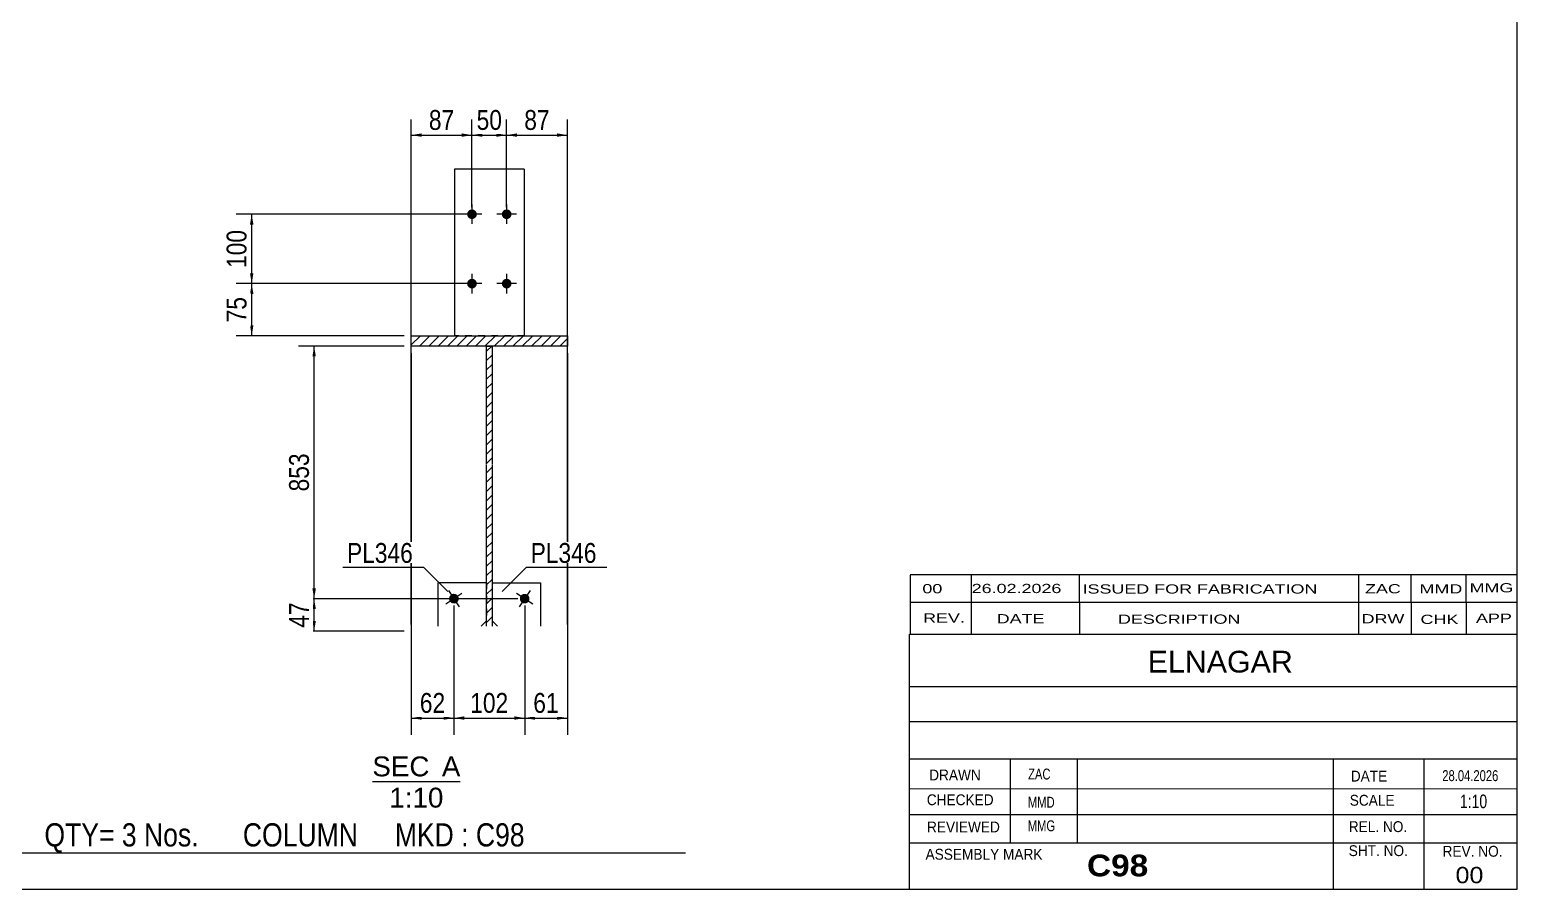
# Model space of a CAD drawing. Header units: millimetres. Extents: x -327 to 86, y -151 to 136.
# Drawn here: x -128.6 to 85.8, y -151.3 to -27.4 of the extents above; entities that cross this region are included whole.
import ezdxf

# ---------------------------------------------------------------- set-up
doc = ezdxf.new("R2010")
doc.units = ezdxf.units.MM
doc.linetypes.add('DXK_LINE_DOT1', pattern=[1.8814, 0.9407, -0.9407])
doc.styles.add('Arial', font='ARIAL.TTF', dxfattribs={"height": 0.2})
doc.styles.add('Arial Bold', font='ARIALBD.TTF', dxfattribs={"height": 0.2})
doc.styles.add('Arial Narrow', font='ARIALN.TTF', dxfattribs={"height": 0.2})

# ---------------------------------------------------------------- blocks, each defined once
blk = doc.blocks.new('Unknown-622305772-1210')
at = {"color": 5, "linetype": 'Continuous'}
for p, q in [((85.84, -151.27), (85.84, 135.73)), ((-324.16, -151.27), (85.84, -151.27))]:
    blk.add_line(p, q, dxfattribs=at)
blk = doc.blocks.new('Unknown-622305772-12 - 2122')
at = {"color": 1, "linetype": 'Continuous'}
blk.add_line((-79.18, -135.75), (-66.5, -135.75), dxfattribs=at)
at = {"color": 0, "linetype": 'Continuous'}
for points in [[(-70.96, -135), (-70.96, -132), (-79.18, -132), (-79.18, -135)], [(-66.5, -135), (-66.5, -132), (-69.16, -132), (-69.16, -135)], [(-68.95, -139.5), (-68.95, -136.5), (-76.73, -136.5), (-76.73, -139.5)]]:
    blk.add_wipeout(points, dxfattribs=at)
at = {"color": 136, "linetype": 'Continuous', "style": 'Arial'}
for s, height, p in [('SEC', 2.865, (-79.18, -135)), ('A', 2.87, (-69.16, -135)), ('1:10', 2.865, (-76.73, -139.5))]:
    blk.add_text(s, height=height, dxfattribs=at).set_placement(p)
blk = doc.blocks.new('Bolt-622305772-2125 - 2122')
at = {"linetype": 'Continuous'}
blk.add_hatch(color=3, dxfattribs=at).paths.add_polyline_path([(-56.64, -109.78, -1), (-57.81, -109.01, -1)])
at = {"color": 3, "linetype": 'Continuous'}
for p, q in [((-56.06, -110.17), (-58.39, -108.63)), ((-56.45, -108.23), (-58, -110.57))]:
    blk.add_line(p, q, dxfattribs=at)
blk = doc.blocks.new('Bolt-622305772-2126 - 2122')
at = {"linetype": 'Continuous'}
blk.add_hatch(color=3, dxfattribs=at).paths.add_polyline_path([(-66.84, -109.01, -1), (-68.01, -109.78, -1)])
at = {"color": 3, "linetype": 'Continuous'}
for p, q in [((-66.26, -108.63), (-68.59, -110.17)), ((-68.2, -108.23), (-66.65, -110.57))]:
    blk.add_line(p, q, dxfattribs=at)
blk = doc.blocks.new('Bolt-622305772-2136 - 2122')
at = {"linetype": 'Continuous'}
for points in [[(-64.12, -54, -1), (-65.52, -54, -1)], [(-59.12, -54, -1), (-60.52, -54, -1)], [(-64.12, -64, -1), (-65.52, -64, -1)], [(-59.12, -64, -1), (-60.52, -64, -1)]]:
    blk.add_hatch(color=3, dxfattribs=at).paths.add_polyline_path(points)
at = {"color": 3, "linetype": 'Continuous'}
for p, q in [((-64.82, -52.6), (-64.82, -55.4)), ((-59.82, -52.6), (-59.82, -55.4)), ((-63.42, -54), (-66.22, -54)), ((-58.42, -54), (-61.22, -54)), ((-63.42, -64), (-66.22, -64)), ((-64.82, -62.6), (-64.82, -65.4)), ((-58.42, -64), (-61.22, -64)), ((-59.82, -62.6), (-59.82, -65.4))]:
    blk.add_line(p, q, dxfattribs=at)
blk = doc.blocks.new('Part-622305772-2162 - 2122')
at = {"color": 2, "linetype": 'Continuous'}
for p, q in [((-61.92, -107.1), (-54.92, -107.1)), ((-54.92, -107.1), (-54.92, -113.36)), ((-61.92, -112.6), (-61.16, -113.36))]:
    blk.add_line(p, q, dxfattribs=at)
at = {"color": 7, "linetype": 'DXK_LINE_DOT1'}
blk.add_line((-61.92, -107.1), (-61.92, -112.6), dxfattribs=at)
blk = doc.blocks.new('Part-622305772-2167 - 2122')
at = {"color": 2, "linetype": 'Continuous'}
for p, q in [((-62.72, -107.1), (-69.72, -107.1)), ((-69.72, -107.1), (-69.72, -113.36)), ((-62.72, -112.6), (-63.49, -113.36))]:
    blk.add_line(p, q, dxfattribs=at)
at = {"color": 7, "linetype": 'DXK_LINE_DOT1'}
blk.add_line((-62.72, -107.1), (-62.72, -112.6), dxfattribs=at)
blk = doc.blocks.new('Part-622305772-2179 - 2122')
at = {"color": 2, "linetype": 'Continuous'}
for p, q in [((-57.32, -47.5), (-67.32, -47.5)), ((-67.32, -47.5), (-67.32, -71.5)), ((-57.32, -47.5), (-57.32, -71.5))]:
    blk.add_line(p, q, dxfattribs=at)
at = {"color": 7, "linetype": 'DXK_LINE_DOT1'}
blk.add_line((-57.32, -71.5), (-67.32, -71.5), dxfattribs=at)
blk = doc.blocks.new('Part-622305772-2185 - 2122')
at = {"linetype": 'Continuous'}
h = blk.add_hatch(dxfattribs=at)
h.set_pattern_fill('', scale=0.3, style=0, pattern_type=0)
h.set_pattern_definition([(45, (-61.9239, -113.3624), (-0.67352, 0.67352), [])])
h.paths.add_polyline_path([(-62.72, -113.36), (-61.92, -113.36), (-61.92, -73), (-62.72, -73)])
at = {"color": 2, "linetype": 'Continuous'}
for p, q in [((-62.72, -73), (-61.92, -73)), ((-62.72, -90), (-62.72, -73)), ((-61.92, -73), (-61.92, -90)), ((-62.72, -113.36), (-62.72, -90.1)), ((-61.92, -90.1), (-61.92, -113.36))]:
    blk.add_line(p, q, dxfattribs=at)
blk = doc.blocks.new('Part-622305772-2187 - 2122')
at = {"linetype": 'Continuous'}
h = blk.add_hatch(dxfattribs=at)
h.set_pattern_fill('', scale=0.3, style=0, pattern_type=0)
h.set_pattern_definition([(45, (-73.5739, -71.4978), (-0.67352, 0.67352), [])])
h.paths.add_polyline_path([(-51.07, -71.5), (-73.57, -71.5), (-73.57, -73), (-51.07, -73)])
at = {"color": 2, "linetype": 'Continuous'}
for p, q in [((-73.57, -71.5), (-51.07, -71.5)), ((-73.57, -73), (-73.57, -71.5)), ((-51.07, -71.5), (-51.07, -73)), ((-51.07, -73), (-73.57, -73))]:
    blk.add_line(p, q, dxfattribs=at)
blk = doc.blocks.new('StraightDimension-622305772-2316 - 2122')
at = {"linetype": 'Continuous'}
for points in [[(-87.82, -74.5), (-87.57, -73), (-87.32, -74.5)], [(-87.32, -107.9), (-87.57, -109.4), (-87.82, -107.9)]]:
    blk.add_hatch(color=7, dxfattribs=at).paths.add_polyline_path(points)
at = {"color": 7, "linetype": 'Continuous'}
for p, q in [((-74.57, -73), (-89.82, -73)), ((-87.57, -109.4), (-87.57, -73)), ((-58.22, -109.4), (-89.82, -109.4))]:
    blk.add_line(p, q, dxfattribs=at)
at = {"color": 0}
blk.add_wipeout([(-87.72, -87.86), (-91.92, -87.86), (-91.92, -94.54), (-87.72, -94.54)], dxfattribs=at)
at = {"color": 3, "style": 'Arial Narrow'}
blk.add_text('853', height=2.863, rotation=90.0002, dxfattribs=at).set_placement((-88.32, -93.94))
blk = doc.blocks.new('StraightDimension-622305772-2193 - 2122')
at = {"linetype": 'Continuous'}
for points in [[(-72.07, -42.85), (-73.57, -42.6), (-72.07, -42.35)], [(-66.32, -42.35), (-64.82, -42.6), (-66.32, -42.85)]]:
    blk.add_hatch(color=7, dxfattribs=at).paths.add_polyline_path(points)
at = {"color": 7, "linetype": 'Continuous'}
for p, q in [((-73.57, -113.1), (-73.57, -40.35)), ((-64.82, -53), (-64.82, -40.35)), ((-73.57, -42.6), (-64.82, -42.6))]:
    blk.add_line(p, q, dxfattribs=at)
at = {"color": 0}
blk.add_wipeout([(-66.77, -42.45), (-66.77, -38.25), (-71.63, -38.25), (-71.63, -42.45)], dxfattribs=at)
at = {"color": 3, "style": 'Arial Narrow'}
blk.add_text('87', height=2.863, dxfattribs=at).set_placement((-71.03, -41.85))
blk = doc.blocks.new('StraightDimension-622305772-2203 - 2122')
at = {"linetype": 'Continuous'}
for points in [[(-63.32, -42.85), (-64.82, -42.6), (-63.32, -42.35)], [(-61.32, -42.35), (-59.82, -42.6), (-61.32, -42.85)]]:
    blk.add_hatch(color=7, dxfattribs=at).paths.add_polyline_path(points)
at = {"color": 7, "linetype": 'Continuous'}
for p, q in [((-64.82, -53), (-64.82, -40.35)), ((-59.82, -53), (-59.82, -40.35)), ((-64.82, -42.6), (-59.82, -42.6))]:
    blk.add_line(p, q, dxfattribs=at)
at = {"color": 0}
blk.add_wipeout([(-59.9, -42.45), (-59.9, -38.25), (-64.75, -38.25), (-64.75, -42.45)], dxfattribs=at)
at = {"color": 3, "style": 'Arial Narrow'}
blk.add_text('50', height=2.863, dxfattribs=at).set_placement((-64.15, -41.85))
blk = doc.blocks.new('StraightDimension-622305772-2213 - 2122')
at = {"linetype": 'Continuous'}
for points in [[(-58.32, -42.85), (-59.82, -42.6), (-58.32, -42.35)], [(-52.57, -42.35), (-51.07, -42.6), (-52.57, -42.85)]]:
    blk.add_hatch(color=7, dxfattribs=at).paths.add_polyline_path(points)
at = {"color": 7, "linetype": 'Continuous'}
for p, q in [((-59.82, -53), (-59.82, -40.35)), ((-51.07, -113.1), (-51.07, -40.35)), ((-59.82, -42.6), (-51.07, -42.6))]:
    blk.add_line(p, q, dxfattribs=at)
at = {"color": 0}
blk.add_wipeout([(-53.02, -42.45), (-53.02, -38.25), (-57.88, -38.25), (-57.88, -42.45)], dxfattribs=at)
at = {"color": 3, "style": 'Arial Narrow'}
blk.add_text('87', height=2.863, dxfattribs=at).set_placement((-57.28, -41.85))
blk = doc.blocks.new('StraightDimension-622305772-2224 - 2122')
at = {"linetype": 'Continuous'}
for points in [[(-72.07, -126.85), (-73.57, -126.6), (-72.07, -126.35)], [(-68.92, -126.35), (-67.42, -126.6), (-68.92, -126.85)]]:
    blk.add_hatch(color=7, dxfattribs=at).paths.add_polyline_path(points)
at = {"color": 7, "linetype": 'Continuous'}
for p, q in [((-73.57, -74), (-73.57, -129)), ((-67.42, -110.4), (-67.42, -129)), ((-73.57, -126.6), (-67.42, -126.6))]:
    blk.add_line(p, q, dxfattribs=at)
at = {"color": 0}
blk.add_wipeout([(-68.07, -126.45), (-68.07, -122.25), (-72.93, -122.25), (-72.93, -126.45)], dxfattribs=at)
at = {"color": 3, "style": 'Arial Narrow'}
blk.add_text('62', height=2.863, dxfattribs=at).set_placement((-72.33, -125.85))
blk = doc.blocks.new('StraightDimension-622305772-2240 - 2122')
at = {"linetype": 'Continuous'}
for points in [[(-65.92, -126.85), (-67.42, -126.6), (-65.92, -126.35)], [(-58.72, -126.35), (-57.22, -126.6), (-58.72, -126.85)]]:
    blk.add_hatch(color=7, dxfattribs=at).paths.add_polyline_path(points)
at = {"color": 7, "linetype": 'Continuous'}
for p, q in [((-67.42, -110.4), (-67.42, -129)), ((-57.22, -110.4), (-57.22, -129)), ((-67.42, -126.6), (-57.22, -126.6))]:
    blk.add_line(p, q, dxfattribs=at)
at = {"color": 0}
blk.add_wipeout([(-58.98, -126.45), (-58.98, -122.25), (-65.67, -122.25), (-65.67, -126.45)], dxfattribs=at)
at = {"color": 3, "style": 'Arial Narrow'}
blk.add_text('102', height=2.863, dxfattribs=at).set_placement((-65.07, -125.85))
blk = doc.blocks.new('StraightDimension-622305772-2262 - 2122')
at = {"linetype": 'Continuous'}
for points in [[(-55.72, -126.85), (-57.22, -126.6), (-55.72, -126.35)], [(-52.57, -126.35), (-51.07, -126.6), (-52.57, -126.85)]]:
    blk.add_hatch(color=7, dxfattribs=at).paths.add_polyline_path(points)
at = {"color": 7, "linetype": 'Continuous'}
for p, q in [((-51.07, -74), (-51.07, -129)), ((-57.22, -110.4), (-57.22, -129)), ((-57.22, -126.6), (-51.07, -126.6))]:
    blk.add_line(p, q, dxfattribs=at)
at = {"color": 0}
blk.add_wipeout([(-51.72, -126.45), (-51.72, -122.25), (-56.58, -122.25), (-56.58, -126.45)], dxfattribs=at)
at = {"color": 3, "style": 'Arial Narrow'}
blk.add_text('61', height=2.863, dxfattribs=at).set_placement((-55.98, -125.85))
blk = doc.blocks.new('StraightDimension-622305772-2279 - 2122')
at = {"linetype": 'Continuous'}
for points in [[(-96.82, -65.5), (-96.57, -64), (-96.32, -65.5)], [(-96.32, -70), (-96.57, -71.5), (-96.82, -70)]]:
    blk.add_hatch(color=7, dxfattribs=at).paths.add_polyline_path(points)
at = {"color": 7, "linetype": 'Continuous'}
for p, q in [((-65.82, -64), (-98.82, -64)), ((-96.57, -71.5), (-96.57, -64)), ((-74.57, -71.5), (-98.82, -71.5))]:
    blk.add_line(p, q, dxfattribs=at)
at = {"color": 0}
blk.add_wipeout([(-96.72, -65.32), (-100.92, -65.32), (-100.92, -70.18), (-96.72, -70.18)], dxfattribs=at)
at = {"color": 3, "style": 'Arial Narrow'}
blk.add_text('75', height=2.863, rotation=90.0002, dxfattribs=at).set_placement((-97.32, -69.58))
blk = doc.blocks.new('StraightDimension-622305772-2289 - 2122')
at = {"linetype": 'Continuous'}
for points in [[(-96.82, -55.5), (-96.57, -54), (-96.32, -55.5)], [(-96.32, -62.5), (-96.57, -64), (-96.82, -62.5)]]:
    blk.add_hatch(color=7, dxfattribs=at).paths.add_polyline_path(points)
at = {"color": 7, "linetype": 'Continuous'}
for p, q in [((-65.82, -54), (-98.82, -54)), ((-96.57, -64), (-96.57, -54)), ((-65.82, -64), (-98.82, -64))]:
    blk.add_line(p, q, dxfattribs=at)
at = {"color": 0}
blk.add_wipeout([(-96.72, -55.66), (-100.92, -55.66), (-100.92, -62.34), (-96.72, -62.34)], dxfattribs=at)
at = {"color": 3, "style": 'Arial Narrow'}
blk.add_text('100', height=2.863, rotation=90.0002, dxfattribs=at).set_placement((-97.32, -61.74))
blk = doc.blocks.new('StraightDimension-622305772-2300 - 2122')
at = {"linetype": 'Continuous'}
for points in [[(-87.82, -110.9), (-87.57, -109.4), (-87.32, -110.9)], [(-87.32, -112.6), (-87.57, -114.1), (-87.82, -112.6)]]:
    blk.add_hatch(color=7, dxfattribs=at).paths.add_polyline_path(points)
at = {"color": 7, "linetype": 'Continuous'}
for p, q in [((-58.22, -109.4), (-89.82, -109.4)), ((-87.57, -114.1), (-87.57, -109.4)), ((-74.57, -114.1), (-89.82, -114.1))]:
    blk.add_line(p, q, dxfattribs=at)
at = {"color": 0}
blk.add_wipeout([(-87.72, -109.32), (-91.92, -109.32), (-91.92, -114.18), (-87.72, -114.18)], dxfattribs=at)
at = {"color": 3, "style": 'Arial Narrow'}
blk.add_text('47', height=2.863, rotation=90.0002, dxfattribs=at).set_placement((-88.32, -113.58))
blk = doc.blocks.new('CBS_REVISION-622305772-5258')
at = {"color": 7, "linetype": 'Continuous'}
for p, q in [((-1.66, -105.99), (-1.66, -109.88)), ((7.15, -105.97), (7.14, -109.88)), ((22.73, -109.88), (22.73, -105.96)), ((62.99, -109.88), (63.01, -105.96)), ((70.56, -109.88), (70.56, -105.97)), ((78.48, -109.88), (78.47, -105.98)), ((-1.66, -109.88), (-1.66, -114.51)), ((-1.66, -109.89), (85.84, -109.89)), ((7.13, -109.88), (7.13, -114.51)), ((22.73, -109.88), (22.73, -114.45)), ((62.98, -109.88), (62.98, -114.51)), ((70.53, -109.88), (70.53, -114.51)), ((78.47, -109.89), (78.47, -114.51)), ((-1.66, -114.51), (85.83, -114.51))]:
    blk.add_line(p, q, dxfattribs=at)
blk.add_arc((42.09, -28079.26), 27973.31, 89.910387, 90.089622, dxfattribs=at)
at = {"color": 7, "linetype": 'Continuous', "style": 'Arial Narrow', "width": 1.7}
for s, height, p in [('MMG', 1.326, (78.97, -108.49)), ('REV.', 1.326, (0.2, -112.84)), ('DATE', 1.326, (10.82, -112.95)), ('DESCRIPTION', 1.3257, (28.3, -113.01)), ('DRW', 1.326, (63.41, -112.95)), ('CHK', 1.326, (71.9, -113.04)), ('APP', 1.326, (79.9, -112.88))]:
    blk.add_text(s, height=height, dxfattribs=at).set_placement(p)
at = {"color": 7, "style": 'Arial Narrow', "width": 1.7}
for s, height, p in [('00', 1.326, (0.1, -108.62)), ('26.02.2026', 1.326, (7.21, -108.59)), ('ISSUED FOR FABRICATION', 1.3257, (23.19, -108.66)), ('ZAC', 1.326, (63.9, -108.63)), ('MMD', 1.326, (71.76, -108.65))]:
    blk.add_text(s, height=height, dxfattribs=at).set_placement(p)
blk = doc.blocks.new('CBS_CALLOFF-622305772-5256')
at = {"color": 7, "linetype": 'Continuous'}
blk.add_line((-150.28, -146), (-34.05, -146.02), dxfattribs=at)
at = {"color": 3, "linetype": 'Continuous', "style": 'Arial Narrow'}
blk.add_text('QTY= 3 Nos.      COLUMN     MKD : C98', height=3.3405, dxfattribs=at).set_placement((-126.45, -145.1))
blk = doc.blocks.new('CBS_NAME_BLOG-622305772-5257')
at = {"color": 7, "linetype": 'Continuous'}
for p, q in [((-1.75, -114.51), (85.77, -114.51)), ((-1.75, -151.22), (-1.75, -114.52)), ((-1.75, -122.05), (85.77, -122.05)), ((-1.67, -127.11), (85.84, -127.11)), ((-1.75, -132.48), (85.77, -132.48)), ((12.78, -144.58), (12.78, -132.48)), ((22.46, -144.56), (22.46, -132.49)), ((59.38, -151.22), (59.38, -132.49)), ((72.43, -151.22), (72.43, -132.48)), ((-1.74, -136.78), (85.84, -136.76)), ((-1.75, -140.52), (85.77, -140.52)), ((-1.75, -144.57), (85.77, -144.57)), ((-1.75, -151.27), (85.84, -151.27))]:
    blk.add_line(p, q, dxfattribs=at)
at = {"color": 3, "linetype": 'Continuous', "style": 'Arial'}
blk.add_text('ELNAGAR', height=3.133, dxfattribs=at).set_placement((32.58, -120.04))
at = {"color": 3, "linetype": 'Continuous'}
for s, height, style, width, p in [('DRAWN', 1.566, 'Arial', 0.9, (1.08, -135.59)), ('ZAC', 1.565, 'Arial Narrow', 0.9, (15.34, -135.45)), ('DATE', 1.566, 'Arial', 0.9, (61.85, -135.75)), ('28.04.2026', 1.565, 'Arial Narrow', 0.9, (75.04, -135.68)), ('CHECKED', 1.566, 'Arial', 0.9, (0.74, -139.16)), ('MMD', 1.565, 'Arial Narrow', 0.9, (15.31, -139.51)), ('SCALE', 1.566, 'Arial', 0.9, (61.7, -139.23)), ('1:10', 1.957, 'Arial Narrow', 0.9, (77.58, -139.58)), ('MMG', 1.565, 'Arial Narrow', 0.9, (15.29, -142.91)), ('REL. NO.', 1.566, 'Arial', 0.9, (61.56, -143.03)), ('REVIEWED', 1.566, 'Arial', 0.9, (0.77, -143.08)), ('ASSEMBLY MARK', 1.5663, 'Arial', 0.9, (0.56, -147.01)), ('SHT. NO.', 1.566, 'Arial', 0.9, (61.55, -146.49)), ('REV. NO.', 1.566, 'Arial', 0.9, (75.08, -146.58)), ('C98', 3.131, 'Arial Bold', 1.1, (23.83, -149.41))]:
    blk.add_text(s, height=height, dxfattribs=dict(at, style=style, width=width)).set_placement(p)
at = {"color": 3, "style": 'Arial', "width": 1.1}
blk.add_text('00', height=2.349, dxfattribs=at).set_placement((76.95, -150.4))
blk = doc.blocks.new('Mark-622305772-2158 - 2122')
at = {"color": 0}
blk.add_wipeout([(-46.86, -104.24), (-46.86, -101.24), (-56.36, -101.24), (-56.36, -104.24)], dxfattribs=at)
blk.add_wipeout([(-46.86, -104.24), (-46.86, -101.24), (-56.36, -101.24), (-56.36, -104.24)], dxfattribs=at)
at = {"color": 7, "linetype": 'Continuous'}
for p, q in [((-60.49, -108.38), (-56.96, -104.84)), ((-56.96, -104.84), (-45.36, -104.84))]:
    blk.add_line(p, q, dxfattribs=at)
at = {"color": 3, "style": 'Arial Narrow'}
blk.add_text('PL346', height=2.863, dxfattribs=at).set_placement((-56.36, -104.24))
blk = doc.blocks.new('Mark-622305772-2163 - 2122')
at = {"color": 7, "linetype": 'Continuous'}
blk.add_line((-68.29, -108.38), (-71.83, -104.84), dxfattribs=at)
at = {"color": 0}
blk.add_wipeout([(-73.33, -104.24), (-73.33, -101.24), (-82.83, -101.24), (-82.83, -104.24)], dxfattribs=at)
blk.add_wipeout([(-73.33, -104.24), (-73.33, -101.24), (-82.83, -101.24), (-82.83, -104.24)], dxfattribs=at)
at = {"color": 7, "linetype": 'Continuous'}
blk.add_line((-83.43, -104.84), (-71.83, -104.84), dxfattribs=at)
at = {"color": 3, "style": 'Arial Narrow'}
blk.add_text('PL346', height=2.863, dxfattribs=at).set_placement((-82.83, -104.24))

msp = doc.modelspace()

# ---------------------------------------------------------------- block references
for name in ['Unknown-622305772-1210', 'Part-622305772-2179 - 2122', 'Bolt-622305772-2136 - 2122', 'Part-622305772-2187 - 2122', 'Part-622305772-2185 - 2122', 'Part-622305772-2167 - 2122', 'Part-622305772-2162 - 2122', 'CBS_REVISION-622305772-5258', 'Bolt-622305772-2126 - 2122', 'Bolt-622305772-2125 - 2122', 'CBS_NAME_BLOG-622305772-5257', 'CBS_CALLOFF-622305772-5256']:
    msp.add_blockref(name, (0, 0))

# ---------------------------------------------------------------- next in the draw order: block references
for name in ['StraightDimension-622305772-2316 - 2122', 'Unknown-622305772-12 - 2122']:
    msp.add_blockref(name, (0, 0))

# ---------------------------------------------------------------- next in the draw order: block references
msp.add_blockref('StraightDimension-622305772-2193 - 2122', (0, 0))

# ---------------------------------------------------------------- next in the draw order: block references
for name in ['StraightDimension-622305772-2203 - 2122', 'StraightDimension-622305772-2279 - 2122', 'StraightDimension-622305772-2224 - 2122']:
    msp.add_blockref(name, (0, 0))

# ---------------------------------------------------------------- next in the draw order: block references
for name in ['StraightDimension-622305772-2213 - 2122', 'StraightDimension-622305772-2289 - 2122']:
    msp.add_blockref(name, (0, 0))

# ---------------------------------------------------------------- next in the draw order: block references
msp.add_blockref('StraightDimension-622305772-2240 - 2122', (0, 0))

# ---------------------------------------------------------------- next in the draw order: block references
msp.add_blockref('StraightDimension-622305772-2262 - 2122', (0, 0))

# ---------------------------------------------------------------- next in the draw order: block references
msp.add_blockref('StraightDimension-622305772-2300 - 2122', (0, 0))

# ---------------------------------------------------------------- next in the draw order: block references
for name in ['Mark-622305772-2163 - 2122', 'Mark-622305772-2158 - 2122']:
    msp.add_blockref(name, (0, 0))

doc.saveas('drawing.dxf')
